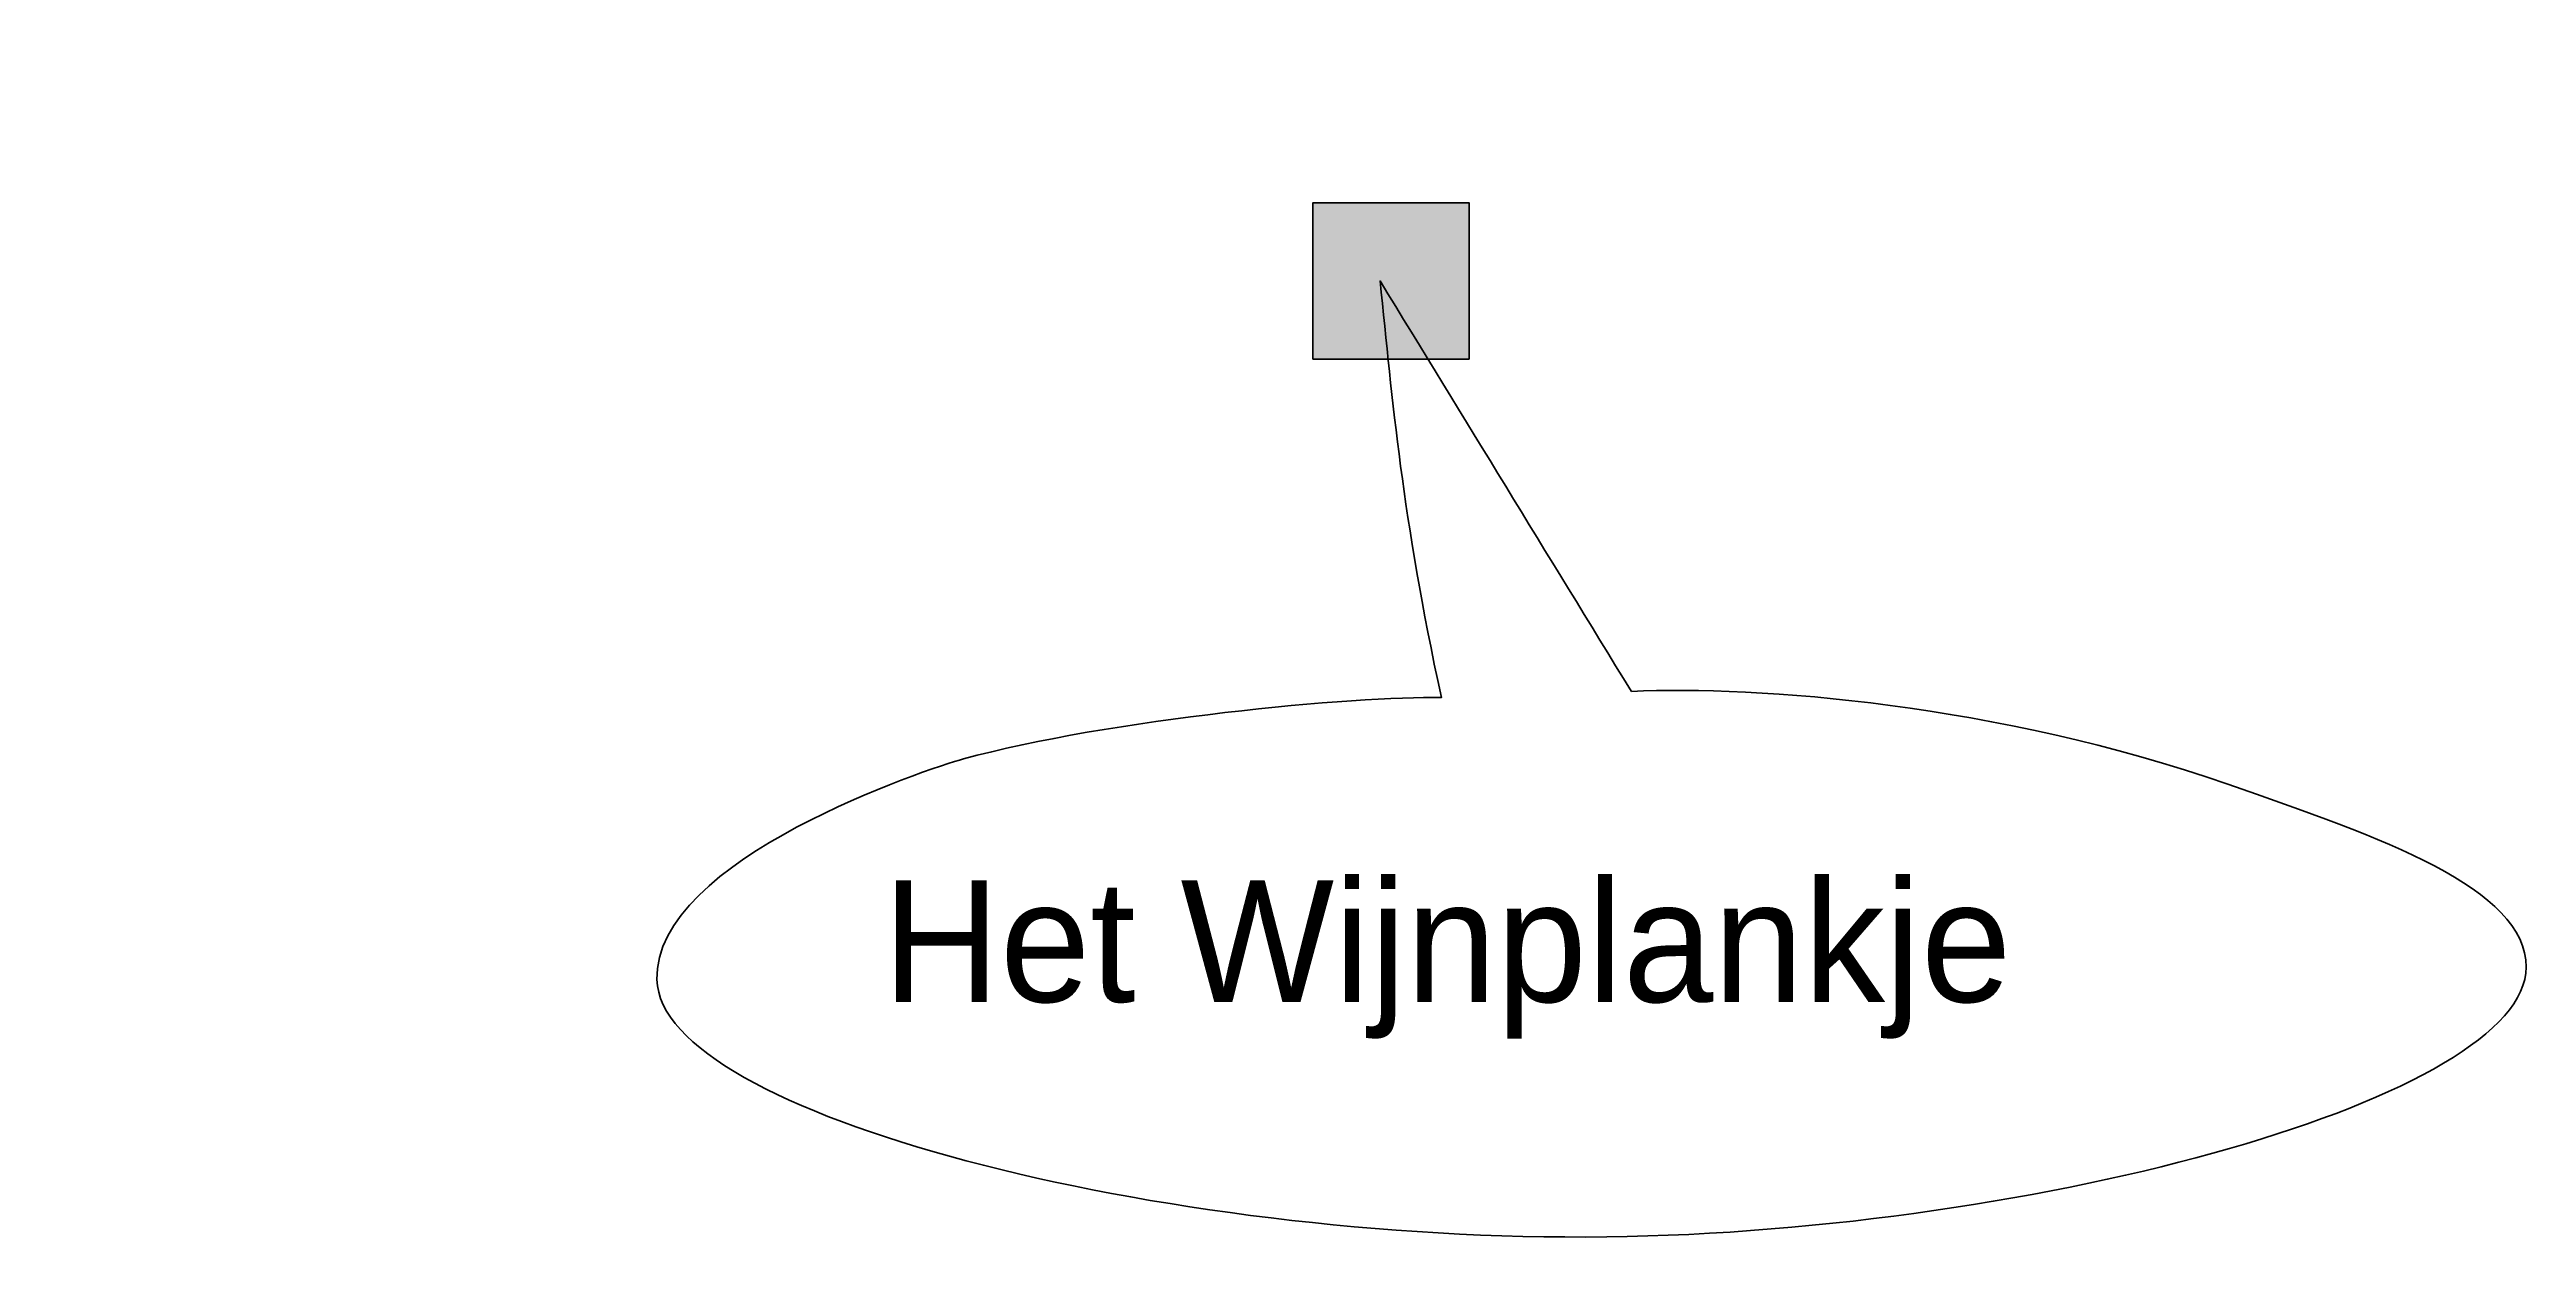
# Model space of a CAD drawing. Extents: x 27 to 431, y -380 to -185.
import ezdxf

# ---------------------------------------------------------------- set-up
doc = ezdxf.new("R2010")
doc.units = 0
doc.header["$MEASUREMENT"] = 0
doc.layers.add('Laag 1', color=7, linetype='Continuous', lineweight=0)

# ---------------------------------------------------------------- blocks, each defined once
blk = doc.blocks.new('Block_1')
at = {"layer": 'Laag 1', "color": 250, "lineweight": 35, "true_color": 0x1d1d1b}
for points in [[(243.87, -185.27)], [(245.78, -189.55)]]:
    blk.add_lwpolyline(points, dxfattribs=at)
blk = doc.blocks.new('Block_0')
at = {"layer": 'Laag 1', "true_color": 0xe30613, "transparency": 33554687}
h = blk.add_hatch(color=12, dxfattribs=at)
h.dxf.hatch_style = 2
h.paths.add_polyline_path([(258.53, -235.78), (233.03, -235.78), (233.03, -210.28), (258.53, -210.28)])
at = {"layer": 'Laag 1', "color": 250, "lineweight": 35, "true_color": 0x1d1d1b}
blk.add_lwpolyline([(258.53, -235.78), (233.03, -235.78), (233.03, -210.28), (258.53, -210.28)], close=True, dxfattribs=at)
blk.add_open_spline([(285, -290.03), (271.33, -267.7), (257.67, -245.36), (244, -223.03), (246.05, -242.83), (247.56, -261.19), (254, -291.03), (240.18, -290.69), (199.66, -294.57), (176, -301.04), (170.66, -302.5), (125.48, -317.31), (126, -337.06), (126.58, -359.01), (208.34, -379.95), (281, -379.03), (351.98, -378.13), (430.92, -356.17), (431, -335.03), (431.05, -322.11), (407.3, -313.85), (382.31, -305.15), (344.57, -292.01), (305.65, -289.08), (285, -290.03)], degree=3, knots=[0, 0, 0, 0, 1, 1, 1, 2, 2, 2, 3, 3, 3, 4, 4, 4, 5, 5, 5, 6, 6, 6, 7, 7, 7, 8, 8, 8, 8], dxfattribs=at)
at = {"layer": 'Laag 1'}
blk.add_blockref('Block_1', (0, 0), dxfattribs=at)
at = {"layer": 'Laag 1', "insert": (162.84, -346.68), "char_height": 0.2, "attachment_point": 7}
blk.add_mtext('\\C250;\\c1776925;\\FAlgerian|b0|i0|c1;\\H19.824000;\\W1.000000;Het Wijnplankje ', dxfattribs=at)

msp = doc.modelspace()

# ---------------------------------------------------------------- linework, layer by layer
at = {"layer": 'Laag 1', "color": 250, "lineweight": 35, "true_color": 0x1d1d1b}
msp.add_lwpolyline([(26.9, -373.22)], dxfattribs=at)

# ---------------------------------------------------------------- block references
at = {"layer": 'Laag 1'}
msp.add_blockref('Block_0', (0, 0), dxfattribs=at)

doc.saveas('drawing.dxf')
